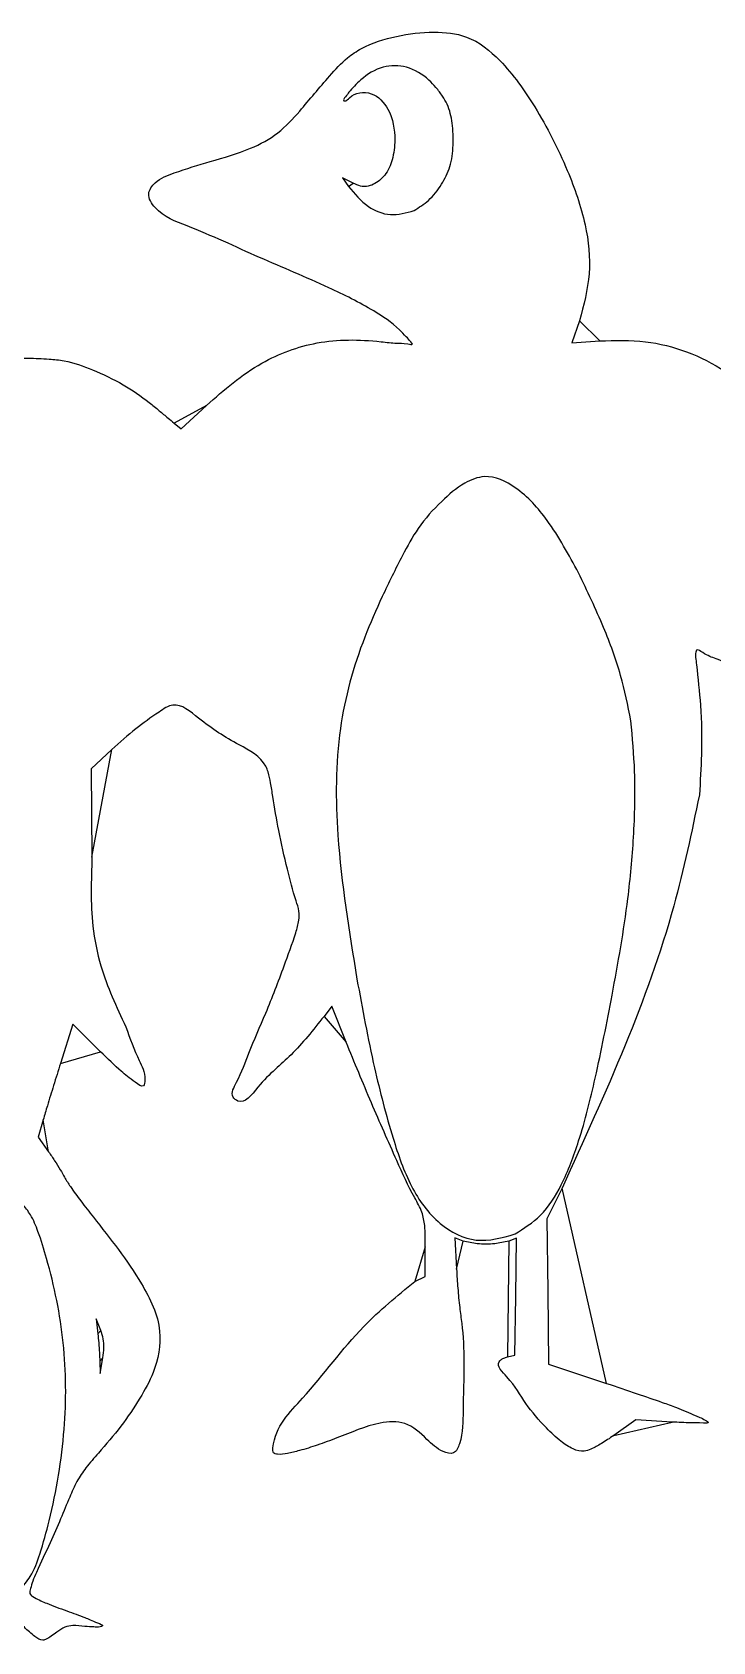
# Model space of a CAD drawing. Extents: x 0 to 2979, y 17 to 451.
# Drawn here: x 1608.7 to 1787.6, y 28.4 to 451.1 of the extents above; entities that cross this region are included whole.
import ezdxf

# ---------------------------------------------------------------- set-up
doc = ezdxf.new("R2010")
doc.units = 0
doc.layers.add('Layer_1', color=7, linetype='CONTINUOUS')

msp = doc.modelspace()

# ---------------------------------------------------------------- linework, layer by layer
at = {"layer": 'Layer_1', "color": 7}
for points in [[(1693.07408, 411.498976), (1690.26296, 412.839528), (1691.85328, 410.619792)], [(1709.07424, 404.29596), (1709.07424, 404.29592)], [(1752.54336, 375.35648), (1750.52944, 369.512968), (1757.86472, 370.05028)], [(1646.03104, 348.482512), (1647.89632, 346.965024), (1654.5208, 353.119328)], [(1629.6784, 262.76288), (1624.27528, 257.66588), (1624.44784, 234.465)], [(1691.24328, 185.842536), (1687.45448, 195.285064), (1685.41896, 192.642536)], [(1626.7088, 183.363848), (1619.4176, 190.55168), (1616.1688, 180.27584)], [(1611.62, 165.457568), (1610.31992, 160.915144), (1613.0612, 157.057568)], [(1747.95864, 147.541544), (1743.97008, 139.48308), (1744.18488, 120.391536), (1744.39968, 101.299984), (1759.59968, 96.250304)], [(1735.6, 135.48228), (1735.6, 135.48228)], [(1709.25776, 122.988816), (1711.99968, 124.296344), (1711.99968, 132.12064)], [(1721.96048, 133.614912), (1719.81712, 134.429824), (1720.23272, 126.214912)], [(1733.65896, 103.2134), (1735.59968, 103.670928), (1735.81688, 119.022216), (1736.03416, 134.373496), (1733.9648, 133.586752)], [(1626.76872, 110.127984), (1625.57128, 113.2), (1625.9856, 109.288344)], [(1626.76872, 110.127984), (1626.76872, 110.127984)], [(1626.49352, 102.088344), (1626.58704, 98.8), (1627.27656, 102.927984)], [(1776.88576, 86.092656), (1767.37184, 86.630336), (1761.53088, 82.515168)]]:
    msp.add_lwpolyline(points, close=True, dxfattribs=at)
for points, knots in [([(1679.03992, 430.4), (1681.626725, 433.48431), (1685.654102, 438.286248), (1690.846549, 444.084096), (1696.707736, 447.933225), (1704.471578, 450.3579), (1713.820109, 451.439772), (1723.849008, 450.534213), (1733.159905, 442.895162), (1741.732375, 430.72526), (1749.198505, 416.100998), (1754.387186, 401.394824), (1755.84937, 387.706431), (1753.636825, 379.441235), (1752.54336, 375.35648)], [0, 0, 0, 0, 12.096178, 18.832445, 23.200764, 32.971767, 42.83796, 51.506362, 62.234269, 77.452711, 96.232889, 111.23631, 124.124909, 136.718499, 136.718499, 136.718499, 136.718499]), ([(1709.07424, 404.29592), (1710.386695, 405.120679), (1713.244603, 406.916614), (1716.373575, 411.011582), (1718.816534, 415.905034), (1719.483221, 421.497951), (1719.276849, 427.020491), (1718.301373, 431.463563), (1716.518358, 434.462662), (1714.905547, 436.590117), (1712.100595, 439.597841), (1707.472006, 442.437343), (1700.593137, 442.49993), (1696.062177, 439.653068), (1693.466852, 437.040312), (1691.956723, 435.500014), (1691.33016, 434.394972), (1690.216757, 433.200328), (1691.324284, 432.956464), (1692.98878, 435.336008), (1698.331388, 435.872257), (1703.237657, 430.470252), (1704.303538, 423.80408), (1703.618448, 417.829481), (1701.782137, 413.539694), (1699.033317, 411.354509), (1696.721264, 410.521516), (1694.823145, 410.644174), (1693.714509, 411.185986), (1693.07408, 411.498976)], [0, 0, 0, 0, 4.619045, 10.058103, 15.199904, 20.862485, 26.696737, 31.808238, 34.247618, 37.106945, 39.804473, 46.585814, 52.718304, 59.439942, 61.839831, 64.000535, 65.468065, 66.59711, 66.880469, 68.364143, 74.162904, 80.203626, 88.426184, 93.715627, 98.183135, 102.003416, 103.884085, 105.434639, 107.555541, 107.555541, 107.555541, 107.555541]), ([(1654.5208, 353.119328), (1659.139654, 357.15649), (1667.657115, 364.601272), (1684.018679, 370.555554), (1695.875464, 370.452311), (1704.313543, 369.38159), (1706.371336, 369.502168), (1708.989462, 368.925759), (1707.893414, 370.211976), (1706.917113, 371.258982), (1703.85209, 374.461943), (1697.222268, 378.937973), (1684.737146, 385.119043), (1668.130631, 391.944136), (1652.979141, 399.100419), (1642.070187, 402.943404), (1638.560066, 408.524274), (1641.472384, 412.506221), (1647.390881, 414.718675), (1655.910472, 417.319984), (1665.300192, 419.951155), (1673.558791, 424.28271), (1677.216788, 428.365269), (1679.03992, 430.4)], [0, 0, 0, 0, 18.306844, 33.75898, 50.559999, 54.638094, 57.602342, 58.813359, 59.502131, 61.317088, 63.875005, 72.242474, 85.532161, 105.42231, 126.151188, 135.861545, 139.851889, 143.163363, 148.846009, 158.734909, 169.905663, 178.09532, 186.232601, 186.232601, 186.232601, 186.232601]), ([(1691.85328, 410.619792), (1693.43166, 408.701852), (1696.328484, 405.181828), (1702.911501, 402.535321), (1707.006061, 403.7051), (1709.07424, 404.29596)], [0, 0, 0, 0, 7.392761, 13.56805, 19.870712, 19.870712, 19.870712, 19.870712]), ([(1757.86472, 370.05028), (1761.892845, 370.168795), (1769.641102, 370.396764), (1780.916826, 367.548386), (1791.491591, 362.248777), (1801.914533, 352.39442), (1813.494418, 341.102957), (1821.414838, 332.078696), (1825.2, 327.766008)], [0, 0, 0, 0, 12.036762, 23.15319, 34.512461, 47.113086, 65.905457, 83.106849, 83.106849, 83.106849, 83.106849]), ([(1601.46376, 365.481288), (1603.535959, 365.50836), (1607.4464, 365.559448), (1612.668787, 365.348725), (1618.425524, 364.797988), (1624.994637, 362.446382), (1632.522303, 358.821216), (1638.264061, 354.97132), (1642.002524, 351.784418), (1644.190908, 349.991253), (1645.503966, 348.914665), (1646.03104, 348.482512)], [0, 0, 0, 0, 6.215253, 11.728783, 15.683574, 23.509082, 32.453791, 40.747174, 44.1407, 47.189903, 49.234675, 49.234675, 49.234675, 49.234675]), ([(1752.3028, 309.112176), (1749.73392, 313.851431), (1745.25405, 322.116221), (1737.172687, 331.231029), (1728.610616, 335.439834), (1721.520003, 332.553062), (1715.817006, 327.665372), (1710.125407, 321.301515), (1705.392441, 312.589638), (1700.717366, 303.058502), (1694.1711, 288.277277), (1688.378603, 267.320669), (1688.463508, 236.71367), (1692.020883, 214.947207), (1694.07152, 202.4)], [0, 0, 0, 0, 16.081794, 28.045048, 36.64308, 42.095635, 49.820987, 59.216685, 67.47351, 79.459155, 91.087011, 115.958989, 143.974083, 182.102013, 182.102013, 182.102013, 182.102013]), ([(1766.05696, 270.292256), (1765.244253, 274.28429), (1763.54522, 282.629974), (1758.772674, 295.605301), (1754.579148, 304.359942), (1752.3028, 309.112176)], [0, 0, 0, 0, 12.207584, 25.520981, 41.32856, 41.32856, 41.32856, 41.32856]), ([(1793.08568, 284.303016), (1791.499202, 285.150425), (1788.731961, 286.628534), (1785.79505, 287.383072), (1783.462247, 289.302926), (1782.933508, 287.99016), (1783.087776, 286.73735), (1783.218508, 285.641517), (1783.29504, 285)], [0, 0, 0, 0, 5.183438, 9.041302, 10.742674, 11.322451, 12.687708, 14.615522, 14.615522, 14.615522, 14.615522]), ([(1783.29504, 285), (1783.68018, 281.455526), (1784.530277, 273.632021), (1784.783891, 262.201278), (1784.274865, 254.370475), (1784.04504, 250.83488)], [0, 0, 0, 0, 10.6939, 23.604002, 34.230932, 34.230932, 34.230932, 34.230932]), ([(1685.41896, 192.642536), (1682.575084, 189.063304), (1677.112344, 182.188032), (1669.699611, 176.684177), (1664.196221, 168.986821), (1660.577549, 172.001721), (1663.479106, 176.961468), (1665.844856, 183.784627), (1670.507048, 194.101765), (1674.483229, 204.601271), (1677.445275, 212.72337), (1678.87604, 217.522228), (1678.962844, 220.438387), (1677.420801, 224.813155), (1675.615178, 231.857574), (1673.526619, 240.993952), (1672.238375, 248.598563), (1671.458629, 253.751497), (1670.912791, 256.418253), (1669.320987, 260.69899), (1661.572135, 264.609209), (1654.177449, 269.26009), (1646.76505, 275.804401), (1640.963629, 271.82719), (1635.72905, 268.15199), (1631.76038, 264.617229), (1629.6784, 262.76288)], [0, 0, 0, 0, 13.276309, 25.502181, 31.917326, 33.525219, 37.48411, 45.811999, 57.238135, 70.509348, 79.76454, 83.145122, 85.485309, 88.364208, 96.927684, 107.365862, 116.441491, 120.067982, 122.994053, 124.61204, 133.597438, 146.357382, 153.933945, 158.017391, 165.532189, 173.824836, 173.824836, 173.824836, 173.824836]), ([(1735.6, 135.48228), (1737.943711, 136.963461), (1743.063418, 140.19902), (1748.462492, 149.086108), (1753.070987, 161.285901), (1757.200351, 178.073383), (1761.376099, 199.32896), (1765.153252, 220.39856), (1766.929258, 240.033106), (1767.377381, 255.659621), (1766.458921, 265.837811), (1766.05696, 270.292256)], [0, 0, 0, 0, 8.222589, 17.961793, 30.368412, 47.427109, 69.674942, 95.406076, 111.565362, 128.795009, 142.2038, 142.2038, 142.2038, 142.2038]), ([(1784.04504, 250.83488), (1782.008851, 241.049914), (1777.338368, 218.605774), (1764.734923, 184.135889), (1753.655547, 159.968289), (1747.95864, 147.541544)], [0, 0, 0, 0, 29.955189, 68.709335, 109.727463, 109.727463, 109.727463, 109.727463]), ([(1624.44784, 234.465), (1624.241153, 228.410945), (1623.912467, 218.783453), (1626.892918, 203.596857), (1630.879088, 195.137522), (1633.33984, 189.915384)], [0, 0, 0, 0, 18.113038, 28.804349, 46.051215, 46.051215, 46.051215, 46.051215]), ([(1694.07152, 202.4), (1695.510355, 194.611343), (1698.106229, 180.559433), (1702.839025, 162.377892), (1707.667061, 148.097493), (1714.770738, 138.042734), (1725.33236, 132.551552), (1732.189395, 134.508779), (1735.6, 135.48228)], [0, 0, 0, 0, 23.747598, 42.844241, 56.387158, 68.721479, 79.125055, 89.420483, 89.420483, 89.420483, 89.420483]), ([(1633.33984, 189.915384), (1634.441108, 186.869154), (1636.152734, 182.134606), (1638.607933, 177.648723), (1638.15044, 173.607895), (1634.736892, 176.05317), (1631.585003, 178.59774), (1628.567488, 181.547125), (1626.7088, 183.363848)], [0, 0, 0, 0, 9.518901, 14.794583, 16.45389, 18.79957, 23.462848, 30.942461, 30.942461, 30.942461, 30.942461]), ([(1711.99968, 132.12064), (1712.031579, 133.977166), (1712.083906, 137.022514), (1711.253547, 141.46195), (1708.096429, 146.875049), (1703.773507, 156.476263), (1697.709028, 170.087628), (1693.427404, 180.520541), (1691.24328, 185.842536)], [0, 0, 0, 0, 5.566597, 9.131155, 13.365591, 24.203383, 40.778281, 58.037712, 58.037712, 58.037712, 58.037712]), ([(1616.1688, 180.27584), (1615.562372, 178.343519), (1614.400117, 174.640113), (1612.876076, 169.702889), (1611.984712, 166.690231), (1611.62, 165.457568)], [0, 0, 0, 0, 6.075751, 11.644534, 15.500966, 15.500966, 15.500966, 15.500966]), ([(1613.0612, 157.057568), (1613.590273, 156.284933), (1614.650299, 154.736916), (1616.058256, 152.52778), (1617.302351, 150.180091), (1619.07701, 147.425792), (1621.648504, 143.93239), (1628.158519, 135.631024), (1636.450201, 125.220232), (1643.473088, 110.915382), (1641.358712, 99.915212), (1636.895879, 91.933149), (1632.09626, 84.799258), (1627.068078, 78.936647), (1622.917182, 74.336217), (1620.365772, 70.466575), (1618.344883, 65.871915), (1616.169765, 60.446159), (1613.230105, 53.842873), (1610.673551, 48.485469), (1608.886036, 44.429505), (1608.371188, 42.650211), (1607.869885, 40.874642), (1609.995393, 39.56468), (1613.103144, 38.19079), (1617.529282, 36.576115), (1622.440546, 34.880962), (1624.612347, 33.795405), (1627.748553, 32.663238), (1626.136531, 32.144018), (1624.748992, 32.289179), (1622.283566, 32.401534), (1619.783028, 32.788538), (1617.144759, 32.309482), (1615.423706, 30.968948), (1613.826532, 29.857862), (1612.615411, 29.157809), (1611.100837, 28.519061), (1608.980575, 30.095733), (1606.484024, 32.192945), (1604.305247, 34.946944), (1602.573226, 37.15227), (1601.102197, 38.410906), (1599.684956, 38.904292), (1598.210502, 39.119814), (1597.440587, 37.561154), (1597.648787, 34.761241), (1598.092709, 31.434326), (1595.160963, 28.005636), (1592.563459, 30.773063), (1590.401221, 32.76924), (1586.690267, 32.526029), (1582.791091, 30.66657), (1578.993947, 29.500561), (1575.663915, 28.164014), (1574.087913, 30.119963), (1575.833189, 33.118888), (1578.968308, 37.369012), (1582.916425, 41.96905), (1586.37337, 45.827673), (1587.706945, 47.745637), (1589.052582, 49.04359), (1588.18488, 50.500679), (1587.531181, 52.414546), (1586.175278, 55.232689), (1584.662759, 58.692227), (1583.026977, 62.483864), (1581.439852, 66.465277), (1579.759632, 70.318089), (1577.363978, 74.022535), (1574.450624, 77.272476), (1571.434367, 80.621325), (1568.710586, 83.925083), (1567.011184, 86.212464), (1566.22816, 87.266408)], [0, 0, 0, 0, 2.809482, 5.62895, 7.852324, 10.775677, 15.447315, 20.864564, 42.394326, 55.771155, 66.714034, 74.304202, 83.219744, 92.443031, 97.455626, 101.793019, 106.274817, 112.48304, 119.344448, 127.918929, 130.404447, 132.475613, 133.71685, 135.327858, 138.890189, 144.504731, 149.550897, 153.211622, 154.714929, 155.39511, 157.048492, 159.371353, 162.567724, 164.691368, 167.164584, 169.002389, 170.521608, 171.416784, 173.702506, 177.402296, 181.70097, 184.007912, 185.883789, 187.323181, 188.656282, 189.684431, 191.914465, 197.158227, 199.417246, 202.92762, 205.75384, 208.387094, 213.273839, 218.600616, 221.109849, 222.487422, 224.900636, 230.171203, 239.211446, 242.822379, 245.488049, 246.637454, 247.66402, 249.953443, 253.012745, 256.893451, 261.336483, 265.380803, 269.761025, 273.920326, 278.547256, 282.835967, 287.445403, 291.384058, 291.384058, 291.384058, 291.384058]), ([(1605.43216, 41.981536), (1606.432693, 43.120915), (1608.853001, 45.877092), (1611.115195, 52.272786), (1614.602609, 65.034559), (1617.745621, 83.591272), (1617.661361, 106.928673), (1614.035508, 124.230135), (1610.649347, 135.313583), (1608.643877, 140.242788), (1605.861333, 143.923469), (1601.63318, 146.503779), (1595.969796, 145.615285), (1591.838995, 141.501113), (1589.308649, 135.073059), (1586.794265, 126.979329), (1584.021619, 115.781781), (1582.62353, 101.56689), (1582.484296, 85.725411), (1583.93791, 75.032315), (1584.622, 70)], [0, 0, 0, 0, 4.516133, 10.924609, 20.002798, 44.374752, 67.022059, 89.637628, 97.059791, 101.838419, 105.480325, 110.813705, 115.759907, 121.447831, 127.438159, 136.342222, 146.910931, 161.963344, 179.083107, 194.302214, 194.302214, 194.302214, 194.302214]), ([(1733.9648, 133.586752), (1732.736828, 133.320037), (1730.016398, 132.729161), (1725.922155, 132.741261), (1723.195671, 133.342521), (1721.96048, 133.614912)], [0, 0, 0, 0, 3.764765, 8.340404, 12.130258, 12.130258, 12.130258, 12.130258]), ([(1720.23272, 126.214912), (1720.339355, 124.561072), (1720.556034, 121.200524), (1720.986208, 116.456771), (1721.943802, 110.029991), (1722.391089, 100.99176), (1721.815244, 90.257407), (1722.028665, 82.532766), (1719.789563, 77.332228), (1715.568129, 78.504829), (1712.138009, 81.896535), (1707.171902, 86.540628), (1698.08245, 85.921225), (1690.879322, 82.573428), (1683.832882, 80.082322), (1679.529364, 78.656183), (1675.988504, 77.894727), (1673.788331, 77.427406), (1671.890044, 77.897116), (1672.288538, 84.74003), (1682.475828, 94.361932), (1693.568848, 110.194861), (1704.625753, 119.211519), (1709.25776, 122.988816)], [0, 0, 0, 0, 4.971816, 10.102564, 14.285704, 24.447732, 37.294195, 45.955904, 48.847228, 51.593291, 56.896058, 64.042581, 70.548655, 82.551835, 88.031784, 92.92248, 96.179932, 98.790713, 99.888676, 101.225434, 116.396915, 141.152294, 158.999591, 158.999591, 158.999591, 158.999591]), ([(1627.27656, 102.927984), (1627.409644, 103.835224), (1627.652674, 105.491975), (1627.516877, 107.956611), (1627.019038, 109.401488), (1626.76872, 110.127984)], [0, 0, 0, 0, 2.748238, 5.018683, 7.314781, 7.314781, 7.314781, 7.314781]), ([(1625.9856, 109.288344), (1626.062512, 108.48164), (1626.221462, 106.814463), (1626.393478, 104.413863), (1626.462074, 102.819307), (1626.49352, 102.088344)], [0, 0, 0, 0, 2.43106, 5.024155, 7.219005, 7.219005, 7.219005, 7.219005]), ([(1761.53088, 82.515168), (1760.473073, 81.805188), (1758.542848, 80.509659), (1755.989119, 79.112226), (1753.45966, 78.085964), (1750.541193, 79.032355), (1747.227422, 81.198885), (1743.089218, 85.219315), (1738.023855, 91.031612), (1735.206578, 96.534639), (1730.527772, 100.881351), (1731.889121, 102.500623), (1732.676293, 102.91345), (1733.3159, 103.108684), (1733.65896, 103.2134)], [0, 0, 0, 0, 3.813009, 6.957757, 8.796203, 11.767246, 15.568597, 20.734986, 29.097526, 37.745314, 42.167022, 42.809211, 43.738069, 44.812613, 44.812613, 44.812613, 44.812613]), ([(1759.59968, 96.250304), (1762.296699, 95.349189), (1767.20235, 93.710136), (1773.365964, 91.574835), (1778.411592, 89.802908), (1782.403439, 87.990795), (1784.760192, 87.121569), (1786.943568, 85.734087), (1783.859622, 85.888451), (1781.480533, 85.827796), (1778.579628, 85.995015), (1776.88576, 86.092656)], [0, 0, 0, 0, 8.54051, 15.534471, 19.468647, 24.820203, 27.765843, 28.782981, 30.092276, 33.510684, 38.307833, 38.307833, 38.307833, 38.307833])]:
    msp.add_open_spline(points, degree=3, knots=knots, dxfattribs=at)

doc.saveas('drawing.dxf')
